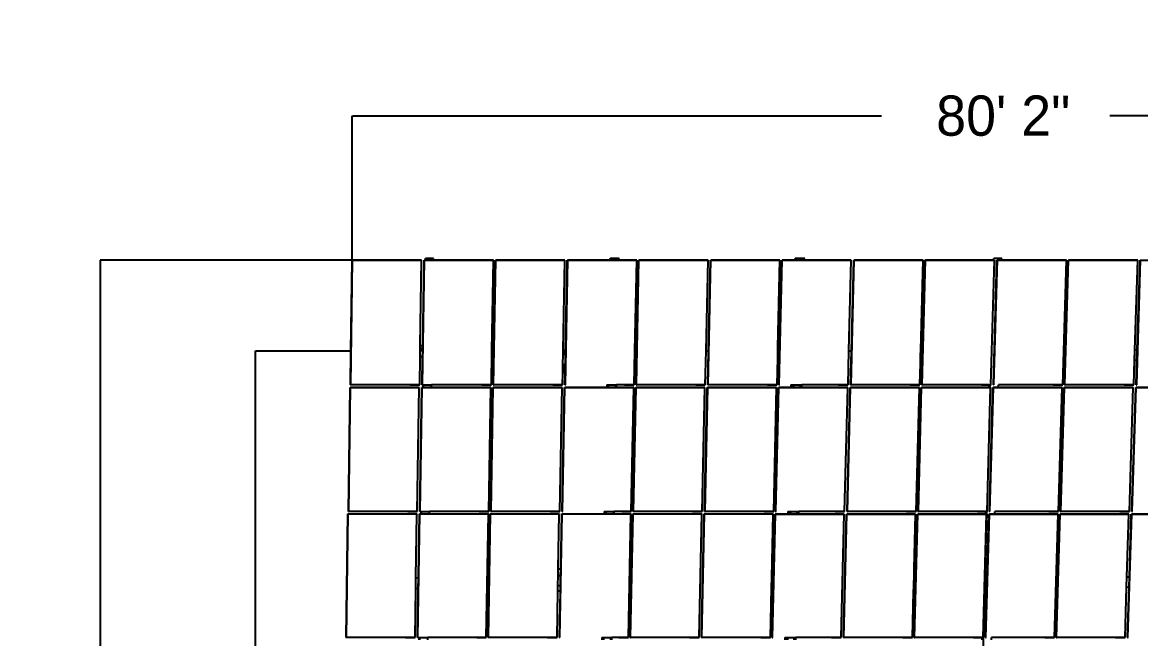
# Model space of a CAD drawing. Header units: inches. Extents: x -1856 to 1878, y -1863 to 1709.
# Drawn here: x 251 to 1251, y -99 to 452 of the extents above; entities that cross this region are included whole.
import ezdxf

# ---------------------------------------------------------------- set-up
doc = ezdxf.new("R2010")
doc.units = ezdxf.units.IN
doc.header["$MEASUREMENT"] = 0
doc.dimstyles.get("Standard").update_dxf_attribs({"dimtxt": 36, "dimasz": 0.18, "dimexe": 0.18, "dimexo": 0.0625, "dimgap": 0.09, "dimtad": 0, "dimtih": 1, "dimtoh": 1, "dimdec": 4, "dimzin": 0, "dimdsep": 46, "dimtxsty": 'Standard', "dimcen": 0.09, "dimclrd": 1, "dimclre": 1, "dimclrt": 1, "dimadec": 0, "dimazin": 0, "dimtfac": 1, "dimtdec": 4, "dimtofl": 0, "dimtmove": 0, "dimatfit": 3, "dimfxl": 1, "dimtolj": 1, "dimtzin": 0, "dimarcsym": 0})

# ---------------------------------------------------------------- blocks, each defined once
blk = doc.blocks.new('*D2')
at = {"color": 1, "lineweight": -2, "transparency": 16777216}
for p, q in [((545.7, 239.5), (545.7, 368.6)), ((545.9, 368.5), (1019.3, 368.5)), ((1697, 368.5), (1223.5, 368.5)), ((1697.1, 239.4), (1697.1, 368.6))]:
    blk.add_line(p, q, dxfattribs=at)
at = {"color": 1, "transparency": 16777216}
for points in [[(545.9, 368.5), (545.9, 368.4), (545.7, 368.5)], [(1697, 368.5), (1697, 368.4), (1697.1, 368.5)]]:
    blk.add_solid(points, dxfattribs=at)
at = {"layer": 'Defpoints', "color": 0, "transparency": 16777216}
for p in [(545.7, 368.5), (545.7, 239.4), (1697.1, 239.3)]:
    blk.add_point(p, dxfattribs=at)
at = {"color": 1, "transparency": 16777216, "insert": (1121.4, 368.5), "char_height": 36, "attachment_point": 5}
blk.add_mtext('\\A1; 80\' 2"', dxfattribs=at)
blk = doc.blocks.new('*D5')
at = {"color": 1, "lineweight": -2, "transparency": 16777216}
for p, q in [((545.6, 239.4), (320.2, 239.4)), ((320.3, 239.3), (320.3, -718.9)), ((320.3, -1713.3), (320.3, -755.1)), ((513, -1713.5), (320.2, -1713.5))]:
    blk.add_line(p, q, dxfattribs=at)
at = {"color": 1, "transparency": 16777216}
for points in [[(320.3, 239.3), (320.4, 239.3), (320.3, 239.4)], [(320.3, -1713.3), (320.4, -1713.3), (320.3, -1713.5)]]:
    blk.add_solid(points, dxfattribs=at)
at = {"layer": 'Defpoints', "color": 0, "transparency": 16777216}
for p in [(545.7, 239.4), (320.3, -1713.5), (513, -1713.5)]:
    blk.add_point(p, dxfattribs=at)
at = {"color": 1, "transparency": 16777216, "insert": (320.3, -737), "char_height": 36, "attachment_point": 5}
blk.add_mtext('\\A1;142\' 1"', dxfattribs=at)

msp = doc.modelspace()

# ---------------------------------------------------------------- linework, layer by layer
for p, q in [((611.22942, 240.87433), (611.03545, 239.4472)), ((611.20806, 239.4472), (611.22942, 240.87433)), ((618.39733, 240.87433), (611.22942, 240.87433)), ((618.37572, 239.44708), (618.39733, 240.87433)), ((776.53941, 240.87433), (776.29228, 239.44318)), ((776.51219, 239.44318), (776.53941, 240.87433)), ((777.28607, 240.87433), (776.53941, 240.87433)), ((777.25882, 239.44317), (777.28607, 240.87433)), ((783.70732, 240.87433), (777.28607, 240.87433)), ((783.67985, 239.44306), (783.70732, 240.87433)), ((784.45398, 240.87433), (783.70732, 240.87433)), ((784.42648, 239.44305), (784.45398, 240.87433)), ((941.84939, 240.87433), (941.54853, 239.4378)), ((941.81626, 239.43779), (941.84939, 240.87433)), ((943.34271, 240.87433), (941.84939, 240.87433)), ((943.30952, 239.43777), (943.34271, 240.87433)), ((949.01731, 240.87433), (943.34271, 240.87433)), ((948.98392, 239.43768), (949.01731, 240.87433)), ((950.51062, 240.87433), (949.01731, 240.87433)), ((950.47718, 239.43765), (950.51062, 240.87433)), ((1119.70612, 240.87433), (1119.34739, 239.43358)), ((1119.6668, 239.43357), (1119.70612, 240.87433)), ((1126.87403, 240.87433), (1119.70612, 240.87433)), ((1126.83446, 239.43349), (1126.87403, 240.87433)), ((544.28833, 127.79437), (545.81272, 239.32768)), ((544.47739, 127.79413), (546.0023, 239.32664)), ((544.59076, 158.31563), (545.69942, 239.44823)), ((545.69942, 239.44823), (545.81272, 239.32768)), ((545.69942, 239.44823), (607.63361, 239.44722)), ((545.81272, 239.32768), (546.0023, 239.32664)), ((546.0023, 239.32664), (546.09229, 239.32768)), ((607.75977, 239.32667), (546.09229, 239.32768)), ((606.59422, 162.74097), (607.75977, 239.32667)), ((607.63361, 239.44722), (607.75977, 239.32667)), ((608.44927, 127.79337), (610.15336, 239.32667)), ((608.63833, 127.79312), (610.34294, 239.32563)), ((608.86427, 163.34999), (610.0267, 239.44722)), ((610.0267, 239.44722), (610.15336, 239.32667)), ((610.0267, 239.44722), (611.03545, 239.4472)), ((610.15336, 239.32667), (610.34294, 239.32563)), ((610.34294, 239.32563), (610.43292, 239.32667)), ((672.1004, 239.32567), (610.43292, 239.32667)), ((611.03545, 239.4472), (611.20806, 239.4472)), ((611.20806, 239.4472), (618.37572, 239.44708)), ((618.37572, 239.44708), (671.96088, 239.44621)), ((670.73701, 158.31563), (672.1004, 239.32567)), ((671.96088, 239.44621), (672.1004, 239.32567)), ((672.05932, 127.79098), (673.94156, 239.32427)), ((672.24838, 127.79073), (674.13114, 239.32322)), ((672.43281, 158.31563), (673.80166, 239.44481)), ((673.80166, 239.44481), (673.94156, 239.32427)), ((673.80166, 239.44481), (735.73584, 239.44381)), ((673.94156, 239.32427), (674.13114, 239.32322)), ((674.13114, 239.32322), (674.22113, 239.32427)), ((735.8886, 239.32326), (674.22113, 239.32427)), ((734.40608, 158.87095), (735.8886, 239.32326)), ((735.73584, 239.44381), (735.8886, 239.32326)), ((736.22025, 127.78997), (738.28219, 239.32326)), ((736.40931, 127.78973), (738.47177, 239.32221)), ((736.62942, 158.31563), (738.12894, 239.44381)), ((738.12894, 239.44381), (738.28219, 239.32326)), ((738.12894, 239.44381), (776.29228, 239.44318)), ((738.28219, 239.32326), (738.47177, 239.32221)), ((738.47177, 239.32221), (738.56176, 239.32326)), ((800.22923, 239.32225), (738.56176, 239.32326)), ((776.29228, 239.44318), (776.51219, 239.44318)), ((776.51219, 239.44318), (777.25882, 239.44317)), ((777.25882, 239.44317), (783.67985, 239.44306)), ((783.67985, 239.44306), (784.42648, 239.44305)), ((784.42648, 239.44305), (800.06311, 239.4428)), ((798.60598, 158.31563), (800.22923, 239.32225)), ((799.83029, 127.78758), (802.07038, 239.32085)), ((800.01935, 127.78733), (802.25996, 239.31981)), ((800.06311, 239.4428), (800.22923, 239.32225)), ((800.27486, 158.31563), (801.90389, 239.4414)), ((801.90389, 239.4414), (802.07038, 239.32085)), ((801.90389, 239.4414), (863.83806, 239.44039)), ((802.07038, 239.32085), (802.25996, 239.31981)), ((802.25996, 239.31981), (802.34995, 239.32085)), ((864.01741, 239.31985), (802.34995, 239.32085)), ((862.26483, 158.31563), (864.01741, 239.31985)), ((863.83806, 239.44039), (864.01741, 239.31985)), ((863.99122, 127.78658), (866.411, 239.31985)), ((864.18028, 127.78633), (866.60058, 239.3188)), ((864.47147, 158.31563), (866.23115, 239.44039)), ((866.23115, 239.44039), (866.411, 239.31985)), ((866.23115, 239.44039), (928.16532, 239.43938)), ((866.411, 239.31985), (866.60058, 239.3188)), ((866.60058, 239.3188), (866.69057, 239.31985)), ((928.35803, 239.31884), (866.69057, 239.31985)), ((926.55053, 161.56646), (928.35803, 239.31884)), ((927.60124, 127.78418), (930.19918, 239.31744)), ((927.7903, 127.78394), (930.38876, 239.31639)), ((928.16532, 239.43938), (928.35803, 239.31884)), ((928.19931, 161.85396), (930.00609, 239.43799)), ((930.00609, 239.43799), (930.19918, 239.31744)), ((930.00609, 239.43799), (941.54853, 239.4378)), ((930.19918, 239.31744), (930.38876, 239.31639)), ((930.38876, 239.31639), (930.47875, 239.31744)), ((992.14621, 239.31643), (930.47875, 239.31744)), ((941.54853, 239.4378), (941.81626, 239.43779)), ((941.81626, 239.43779), (943.30952, 239.43777)), ((943.30952, 239.43777), (948.98392, 239.43768)), ((948.98392, 239.43768), (950.47718, 239.43765)), ((950.47718, 239.43765), (991.94025, 239.43698)), ((990.13381, 158.31563), (992.14621, 239.31643)), ((991.76216, 127.78318), (994.5398, 239.31643)), ((991.94025, 239.43698), (992.14621, 239.31643)), ((991.95122, 127.78294), (994.72937, 239.31538)), ((992.31351, 158.31563), (994.33334, 239.43698)), ((994.33334, 239.43698), (994.5398, 239.31643)), ((994.33334, 239.43698), (1056.2675, 239.43597)), ((994.5398, 239.31643), (994.72937, 239.31538)), ((994.72937, 239.31538), (994.81936, 239.31643)), ((1056.48681, 239.31542), (994.81936, 239.31643)), ((1054.35863, 158.87095), (1056.48681, 239.31542)), ((1055.37217, 127.78079), (1058.32796, 239.31402)), ((1055.56123, 127.78054), (1058.51753, 239.31298)), ((1055.95895, 158.31563), (1058.10827, 239.43457)), ((1056.2675, 239.43597), (1056.48681, 239.31542)), ((1058.10827, 239.43457), (1058.32796, 239.31402)), ((1058.10827, 239.43457), (1119.34739, 239.43358)), ((1058.32796, 239.31402), (1058.51753, 239.31298)), ((1058.51753, 239.31298), (1058.60753, 239.31402)), ((1120.27497, 239.31302), (1058.60753, 239.31402)), ((1117.14617, 127.77979), (1120.27497, 239.31302)), ((1119.30133, 127.92308), (1122.43552, 239.43356)), ((1119.34739, 239.43358), (1119.6668, 239.43357)), ((1119.53308, 127.77979), (1122.66856, 239.31302)), ((1119.6668, 239.43357), (1120.04242, 239.43356)), ((1119.72214, 127.77954), (1122.85813, 239.31197)), ((1120.04242, 239.43356), (1120.27497, 239.31302)), ((1122.43552, 239.43356), (1122.66856, 239.31302)), ((1122.43552, 239.43356), (1126.83446, 239.43349)), ((1122.66856, 239.31302), (1122.85813, 239.31197)), ((1122.85813, 239.31197), (1122.94813, 239.31302)), ((1184.61557, 239.31201), (1122.94813, 239.31302)), ((1126.83446, 239.43349), (1184.36967, 239.43256)), ((1182.21291, 158.31563), (1184.61557, 239.31201)), ((1183.14308, 127.77739), (1186.45672, 239.31061)), ((1183.33214, 127.77715), (1186.64628, 239.30956)), ((1183.801, 158.31563), (1186.21043, 239.43116)), ((1184.36967, 239.43256), (1184.61557, 239.31201)), ((1186.21043, 239.43116), (1186.45672, 239.31061)), ((1186.21043, 239.43116), (1248.14457, 239.43015)), ((1186.45672, 239.31061), (1186.64628, 239.30956)), ((1186.64628, 239.30956), (1186.73628, 239.31061)), ((1248.40372, 239.3096), (1186.73628, 239.31061)), ((1245.90426, 159.35519), (1248.40372, 239.3096)), ((1247.30398, 127.77639), (1250.79731, 239.3096)), ((1247.49303, 127.77614), (1250.98687, 239.30855)), ((1248.03871, 159.62819), (1250.53766, 239.43015)), ((1248.14457, 239.43015), (1248.40372, 239.3096)), ((1250.53766, 239.43015), (1250.79731, 239.3096)), ((1250.53766, 239.43015), (1285.34969, 239.42958)), ((1250.79731, 239.3096), (1250.98687, 239.30855)), ((1250.98687, 239.30855), (1251.07688, 239.3096)), ((606.44623, 153.01644), (606.59422, 162.74097)), ((606.59422, 162.74097), (608.86427, 163.34999)), ((607.94372, 160.03763), (608.25064, 161.24278)), ((608.25064, 161.24278), (608.84836, 162.30844)), ((608.76435, 156.80846), (608.84836, 162.30844)), ((608.84836, 162.30844), (608.86427, 163.34999)), ((926.32886, 152.03091), (926.55053, 161.56646)), ((926.55053, 161.56646), (928.19931, 161.85396)), ((927.97685, 152.30138), (928.19931, 161.85396)), ((459.17981, -1632.10957), (459.17981, 158.31563)), ((459.17981, 158.31563), (544.59076, 158.31563)), ((544.17566, 127.93767), (544.59076, 158.31563)), ((606.06236, 127.79337), (606.44623, 153.01644)), ((606.44623, 153.01644), (608.71517, 153.58893)), ((607.95917, 158.79411), (607.94372, 160.03763)), ((608.29595, 157.59696), (607.95917, 158.79411)), ((608.76435, 156.80846), (608.29595, 157.59696)), ((608.32332, 127.93666), (608.71517, 153.58893)), ((608.71517, 153.58893), (608.76435, 156.80846)), ((670.2233, 127.79237), (670.73701, 158.31563)), ((670.73701, 158.31563), (672.43281, 158.31563)), ((671.9202, 127.93427), (672.43281, 158.31563)), ((734.16912, 146.01171), (734.33873, 155.21595)), ((734.33873, 155.21595), (734.40608, 158.87095)), ((734.33873, 155.21595), (735.54422, 155.47076)), ((734.40608, 158.87095), (735.54422, 158.87095)), ((735.54422, 158.87095), (735.54422, 158.31563)), ((735.54422, 158.31563), (736.62942, 158.31563)), ((735.54422, 158.31563), (735.54422, 155.47076)), ((735.54422, 155.47076), (736.58089, 155.68987)), ((736.41024, 146.45742), (736.58089, 155.68987)), ((736.58089, 155.68987), (736.62942, 158.31563)), ((797.99428, 127.78897), (798.60598, 158.31563)), ((798.60598, 158.31563), (800.27486, 158.31563)), ((799.66472, 127.93088), (800.27486, 158.31563)), ((861.60431, 127.78658), (862.26483, 158.31563)), ((862.26483, 158.31563), (864.47147, 158.31563)), ((863.81237, 127.92987), (864.47147, 158.31563)), ((925.76523, 127.78557), (926.32886, 152.03091)), ((926.32886, 152.03091), (927.97685, 152.30138)), ((927.40922, 127.92748), (927.97685, 152.30138)), ((989.37525, 127.78318), (990.13381, 158.31563)), ((990.13381, 158.31563), (992.31351, 158.31563)), ((991.55686, 127.92648), (992.31351, 158.31563)), ((1054.00772, 145.60673), (1054.24834, 154.70225)), ((1054.24834, 154.70225), (1054.35863, 158.87095)), ((1054.24834, 154.70225), (1054.91796, 154.80051)), ((1054.35863, 158.87095), (1054.91796, 158.87095)), ((1054.91796, 158.87095), (1054.91796, 158.31563)), ((1054.91796, 158.31563), (1055.95895, 158.31563)), ((1054.91796, 158.31563), (1054.91796, 154.80051)), ((1054.91796, 154.80051), (1055.86952, 154.94015)), ((1055.62815, 145.83059), (1055.86952, 154.94015)), ((1055.86952, 154.94015), (1055.95895, 158.31563)), ((1181.30708, 127.77878), (1182.21291, 158.31563)), ((1182.21291, 158.31563), (1183.801, 158.31563)), ((1182.89816, 127.92069), (1183.801, 158.31563)), ((1245.61207, 150.00856), (1245.90426, 159.35519)), ((1245.61207, 150.00856), (1247.74552, 150.26549)), ((1245.90426, 159.35519), (1248.03871, 159.62819)), ((1247.04578, 127.91969), (1247.74552, 150.26549)), ((1247.74552, 150.26549), (1248.03871, 159.62819)), ((734.0373, 138.85814), (734.16912, 146.01171)), ((734.16912, 146.01171), (735.54422, 146.28519)), ((735.54422, 146.28519), (736.41024, 146.45742)), ((735.54422, 146.28519), (735.54422, 138.85814)), ((736.06785, 127.93327), (736.41024, 146.45742)), ((1053.82918, 138.85814), (1054.00772, 145.60673)), ((1054.00772, 145.60673), (1054.91796, 145.73247)), ((1054.91796, 145.73247), (1055.62815, 145.83059)), ((1054.91796, 145.73247), (1054.91796, 138.85814)), ((1055.1537, 127.92409), (1055.62815, 145.83059)), ((1244.91707, 127.77639), (1245.61207, 150.00856)), ((733.83335, 127.78997), (734.03204, 138.57267)), ((734.03204, 138.57267), (735.54422, 138.85814)), ((734.03204, 138.57267), (734.0373, 138.85814)), ((735.54422, 138.85814), (734.0373, 138.85814)), ((1053.53616, 127.78218), (1053.82538, 138.71432)), ((1053.82538, 138.71432), (1054.91796, 138.85814)), ((1053.82538, 138.71432), (1053.82918, 138.85814)), ((1054.91796, 138.85814), (1053.82918, 138.85814)), ((542.26078, 14.69065), (543.77485, 125.56702)), ((542.37274, 14.52438), (543.88743, 125.42324)), ((542.56126, 14.52414), (544.07647, 125.4222)), ((543.77485, 125.56702), (543.88743, 125.42324)), ((543.77485, 125.56702), (605.53242, 125.56601)), ((543.88743, 125.42324), (544.07647, 125.4222)), ((543.98802, 127.79333), (543.9198, 127.79333)), ((544.07647, 125.4222), (544.1662, 125.42324)), ((605.65779, 125.42223), (544.1662, 125.42324)), ((544.28833, 127.79437), (544.17566, 127.93767)), ((544.28833, 127.79437), (544.19859, 127.79333)), ((544.33243, 127.79413), (544.28833, 127.79437)), ((544.33243, 127.79413), (544.47739, 127.79413)), ((544.47739, 127.79413), (544.54591, 127.79412)), ((544.54591, 127.79412), (544.56711, 127.79437)), ((606.06236, 127.79337), (544.56711, 127.79437)), ((597.48109, 127.79336), (606.06234, 127.79197)), ((603.97107, 14.52338), (605.65779, 125.42223)), ((605.53242, 125.56601), (605.65779, 125.42223)), ((606.06234, 127.79197), (606.06236, 127.79337)), ((606.22602, 14.68965), (607.91869, 125.56601)), ((606.35118, 14.52338), (608.04455, 125.42223)), ((606.53971, 14.52314), (608.23359, 125.42119)), ((607.91869, 125.56601), (608.04455, 125.42223)), ((607.91869, 125.56601), (608.73213, 125.566)), ((608.04455, 125.42223), (608.23359, 125.42119)), ((608.14896, 127.79233), (608.08074, 127.79233)), ((608.23359, 125.42119), (608.32332, 125.42224)), ((608.44927, 127.79337), (608.32332, 127.93666)), ((669.81491, 125.42123), (608.32332, 125.42224)), ((608.44927, 127.79337), (608.35953, 127.79233)), ((608.49337, 127.79312), (608.44927, 127.79337)), ((608.49337, 127.79312), (608.63833, 127.79312)), ((608.63833, 127.79312), (608.70686, 127.79312)), ((608.76543, 127.79337), (608.73213, 125.566)), ((608.73213, 125.566), (609.50339, 125.56599)), ((609.50339, 125.56599), (609.53673, 127.79335)), ((609.50339, 125.56599), (616.65106, 125.56587)), ((609.53673, 127.79335), (616.68479, 127.79321)), ((616.65106, 125.56587), (616.68479, 127.79321)), ((616.65106, 125.56587), (669.67626, 125.56501)), ((670.2233, 127.79237), (616.68479, 127.79321)), ((661.64203, 127.79236), (670.22328, 127.79096)), ((667.94951, 14.52238), (669.81491, 125.42123)), ((669.64206, 14.68727), (671.51179, 125.56362)), ((669.67626, 125.56501), (669.81491, 125.42123)), ((669.78031, 14.521), (671.65082, 125.41984)), ((669.96883, 14.52076), (671.83986, 125.4188)), ((670.22328, 127.79096), (670.2233, 127.79237)), ((671.51179, 125.56362), (671.65082, 125.41984)), ((671.51179, 125.56362), (733.26936, 125.56262)), ((671.65082, 125.41984), (671.83986, 125.4188)), ((671.75901, 127.78993), (671.6908, 127.78993)), ((671.83986, 125.4188), (671.92959, 125.41984)), ((672.05932, 127.79098), (671.9202, 127.93427)), ((733.42117, 125.41884), (671.92959, 125.41984)), ((672.05932, 127.79098), (671.96958, 127.78993)), ((672.10342, 127.79073), (672.05932, 127.79098)), ((672.10342, 127.79073), (672.24838, 127.79073)), ((672.24838, 127.79073), (672.31691, 127.79073)), ((733.83335, 127.78997), (672.33811, 127.79098)), ((725.25208, 127.78997), (733.83332, 127.78857)), ((731.37863, 14.52001), (733.42117, 125.41884)), ((733.26936, 125.56262), (733.42117, 125.41884)), ((733.60729, 14.68628), (735.65563, 125.56262)), ((733.75875, 14.52001), (735.80793, 125.41884)), ((733.83332, 127.78857), (733.83335, 127.78997)), ((733.94727, 14.51976), (735.99697, 125.4178)), ((735.65563, 125.56262), (735.80793, 125.41884)), ((735.65563, 125.56262), (773.36664, 125.56201)), ((735.80793, 125.41884), (735.99697, 125.4178)), ((735.91994, 127.78893), (735.85173, 127.78893)), ((735.99697, 125.4178), (736.0867, 125.41884)), ((736.22025, 127.78997), (736.06785, 127.93327)), ((797.57828, 125.41784), (736.0867, 125.41884)), ((736.22025, 127.78997), (736.13051, 127.78893)), ((736.26435, 127.78973), (736.22025, 127.78997)), ((736.26435, 127.78973), (736.40931, 127.78973)), ((736.40931, 127.78973), (736.47784, 127.78973)), ((773.40894, 127.78927), (773.36664, 125.56201)), ((773.36664, 125.56201), (774.34649, 125.56199)), ((773.40894, 127.78927), (774.38884, 127.78925)), ((774.34649, 125.56199), (774.38884, 127.78925)), ((774.34649, 125.56199), (775.09104, 125.56198)), ((774.38884, 127.78925), (775.13343, 127.78923)), ((775.09104, 125.56198), (775.13343, 127.78923)), ((775.09104, 125.56198), (781.49416, 125.56188)), ((775.13343, 127.78923), (781.5369, 127.78911)), ((781.49416, 125.56188), (781.5369, 127.78911)), ((781.49416, 125.56188), (782.23871, 125.56186)), ((781.5369, 127.78911), (782.28149, 127.7891)), ((782.23871, 125.56186), (782.28149, 127.7891)), ((782.23871, 125.56186), (797.41319, 125.56162)), ((797.99428, 127.78897), (782.28149, 127.7891)), ((789.41301, 127.78896), (797.99425, 127.78757)), ((795.35707, 14.51901), (797.57828, 125.41784)), ((797.02331, 14.6839), (799.24871, 125.56023)), ((797.18786, 14.51763), (799.41418, 125.41645)), ((797.37638, 14.51738), (799.60322, 125.41541)), ((797.41319, 125.56162), (797.57828, 125.41784)), ((797.99425, 127.78757), (797.99428, 127.78897)), ((799.24871, 125.56023), (799.41418, 125.41645)), ((799.24871, 125.56023), (861.00627, 125.55923)), ((799.41418, 125.41645), (799.60322, 125.41541)), ((799.52998, 127.78654), (799.46176, 127.78654)), ((799.60322, 125.41541), (799.69295, 125.41645)), ((799.83029, 127.78758), (799.66472, 127.93088)), ((861.18452, 125.41544), (799.69295, 125.41645)), ((799.83029, 127.78758), (799.74055, 127.78654)), ((799.87439, 127.78734), (799.83029, 127.78758)), ((799.87439, 127.78734), (800.01935, 127.78733)), ((800.01935, 127.78733), (800.08788, 127.78733)), ((861.60431, 127.78658), (800.10908, 127.78758)), ((853.02304, 127.78657), (861.60428, 127.78518)), ((858.78617, 14.51663), (861.18452, 125.41544)), ((860.98853, 14.6829), (863.39254, 125.55923)), ((861.00627, 125.55923), (861.18452, 125.41544)), ((861.16629, 14.51663), (863.57129, 125.41544)), ((861.35481, 14.51639), (863.76032, 125.4144)), ((861.60428, 127.78518), (861.60431, 127.78658)), ((863.39254, 125.55923), (863.57129, 125.41544)), ((863.39254, 125.55923), (925.15009, 125.55822)), ((863.57129, 125.41544), (863.76032, 125.4144)), ((863.6909, 127.78553), (863.62269, 127.78553)), ((863.76032, 125.4144), (863.85006, 125.41544)), ((863.99122, 127.78658), (863.81237, 127.92987)), ((925.34163, 125.41444), (863.85006, 125.41544)), ((863.99122, 127.78658), (863.90147, 127.78553)), ((864.03531, 127.78633), (863.99122, 127.78658)), ((864.03531, 127.78633), (864.18028, 127.78633)), ((864.18028, 127.78633), (864.2488, 127.78633)), ((925.76523, 127.78557), (864.27, 127.78658)), ((917.18397, 127.78557), (925.7652, 127.78417)), ((922.7646, 14.51563), (925.34163, 125.41444)), ((924.40454, 14.68052), (926.98561, 125.55683)), ((924.59539, 14.51425), (927.17753, 125.41305)), ((924.78391, 14.51401), (927.36656, 125.41201)), ((925.15009, 125.55822), (925.34163, 125.41444)), ((925.7652, 127.78417), (925.76523, 127.78557)), ((926.98561, 125.55683), (927.17753, 125.41305)), ((926.98561, 125.55683), (938.00108, 125.55665)), ((927.17753, 125.41305), (927.36656, 125.41201)), ((927.30093, 127.78314), (927.23271, 127.78314)), ((927.36656, 125.41201), (927.4563, 125.41305)), ((927.60124, 127.78418), (927.40922, 127.92748)), ((988.94786, 125.41205), (927.4563, 125.41305)), ((927.60124, 127.78418), (927.5115, 127.78314)), ((927.64534, 127.78394), (927.60124, 127.78418)), ((927.64534, 127.78394), (927.7903, 127.78394)), ((927.7903, 127.78394), (927.85883, 127.78394)), ((938.05239, 127.78399), (938.00108, 125.55665)), ((938.00108, 125.55665), (939.18952, 125.55663)), ((938.05239, 127.78399), (939.2409, 127.78396)), ((939.18952, 125.55663), (939.2409, 127.78396)), ((939.18952, 125.55663), (940.67862, 125.55661)), ((939.2409, 127.78396), (940.73007, 127.78394)), ((940.67862, 125.55661), (940.73007, 127.78394)), ((940.67862, 125.55661), (946.33719, 125.55652)), ((940.73007, 127.78394), (946.38895, 127.78383)), ((946.33719, 125.55652), (946.38895, 127.78383)), ((946.33719, 125.55652), (947.82629, 125.55649)), ((946.38895, 127.78383), (947.87813, 127.7838)), ((947.82629, 125.55649), (947.87813, 127.7838)), ((947.82629, 125.55649), (988.74315, 125.55583)), ((989.37525, 127.78318), (947.87813, 127.7838)), ((980.79399, 127.78318), (989.37522, 127.78178)), ((986.1937, 14.51325), (988.94786, 125.41205)), ((988.36975, 14.67953), (991.12942, 125.55583)), ((988.57381, 14.51325), (991.33462, 125.41205)), ((988.74315, 125.55583), (988.94786, 125.41205)), ((988.76233, 14.51301), (991.52365, 125.41101)), ((989.37522, 127.78178), (989.37525, 127.78318)), ((991.12942, 125.55583), (991.33462, 125.41205)), ((991.12942, 125.55583), (1052.88697, 125.55483)), ((991.33462, 125.41205), (991.52365, 125.41101)), ((991.46184, 127.78214), (991.39362, 127.78214)), ((991.52365, 125.41101), (991.61339, 125.41205)), ((991.76216, 127.78318), (991.55686, 127.92648)), ((1053.10495, 125.41105), (991.61339, 125.41205)), ((991.76216, 127.78318), (991.67241, 127.78214)), ((991.80625, 127.78294), (991.76216, 127.78318)), ((991.80625, 127.78294), (991.95122, 127.78294)), ((991.95122, 127.78294), (992.01974, 127.78294)), ((1053.53616, 127.78218), (992.04094, 127.78318)), ((1044.9549, 127.78217), (1053.53613, 127.78078)), ((1050.17211, 14.51226), (1053.10495, 125.41105)), ((1051.78575, 14.67715), (1054.72248, 125.55344)), ((1052.0029, 14.51087), (1054.94085, 125.40966)), ((1052.19142, 14.51063), (1055.12988, 125.40861)), ((1052.88697, 125.55483), (1053.10495, 125.41105)), ((1053.53613, 127.78078), (1053.53616, 127.78218)), ((1054.72248, 125.55344), (1054.94085, 125.40966)), ((1054.72248, 125.55344), (1115.14553, 125.55246)), ((1054.94085, 125.40966), (1055.12988, 125.40861)), ((1055.07185, 127.77975), (1055.00364, 127.77975)), ((1055.12988, 125.40861), (1055.21962, 125.40966)), ((1055.37217, 127.78079), (1055.1537, 127.92409)), ((1116.71117, 125.40865), (1055.21962, 125.40966)), ((1055.37217, 127.78079), (1055.28242, 127.77975)), ((1055.41627, 127.78055), (1055.37217, 127.78079)), ((1055.41627, 127.78055), (1055.56123, 127.78054)), ((1055.56123, 127.78054), (1055.62976, 127.78054)), ((1115.20622, 127.77978), (1055.65096, 127.78079)), ((1108.56491, 127.77978), (1117.14613, 127.77839)), ((1113.60119, 14.50988), (1116.71117, 125.40865)), ((1115.20622, 127.77978), (1115.14553, 125.55246)), ((1115.14553, 125.55246), (1116.48002, 125.55244)), ((1115.20622, 127.77978), (1116.61994, 127.77979)), ((1115.75095, 14.67615), (1118.86629, 125.55244)), ((1115.98131, 14.50988), (1119.09793, 125.40865)), ((1116.16983, 14.50963), (1119.28696, 125.40761)), ((1116.48002, 125.55244), (1116.55784, 125.50403)), ((1116.55784, 125.50403), (1116.61994, 127.77979)), ((1116.55784, 125.50403), (1116.71117, 125.40865)), ((1116.61994, 127.77979), (1117.14617, 127.77979)), ((1117.14613, 127.77839), (1117.14617, 127.77979)), ((1118.86629, 125.55244), (1119.09793, 125.40865)), ((1118.86629, 125.55244), (1123.70693, 125.55236)), ((1119.09793, 125.40865), (1119.28696, 125.40761)), ((1119.23276, 127.77874), (1119.16454, 127.77874)), ((1119.28696, 125.40761), (1119.3767, 125.40865)), ((1119.53308, 127.77979), (1119.30133, 127.92308)), ((1180.86825, 125.40765), (1119.3767, 125.40865)), ((1119.53308, 127.77979), (1119.44333, 127.77874)), ((1119.57717, 127.77954), (1119.53308, 127.77979)), ((1119.57717, 127.77954), (1119.72214, 127.77954)), ((1119.72214, 127.77954), (1119.79066, 127.77954)), ((1123.70693, 125.55236), (1123.7681, 127.77971)), ((1123.70693, 125.55236), (1180.62382, 125.55143)), ((1181.30708, 127.77878), (1123.7681, 127.77971)), ((1172.72581, 127.77878), (1181.30703, 127.77738)), ((1177.5796, 14.50888), (1180.86825, 125.40765)), ((1179.16693, 14.67377), (1182.45934, 125.55004)), ((1179.41038, 14.5075), (1182.70415, 125.40626)), ((1179.59891, 14.50725), (1182.89317, 125.40522)), ((1180.62382, 125.55143), (1180.86825, 125.40765)), ((1181.30703, 127.77738), (1181.30708, 127.77878)), ((1182.45934, 125.55004), (1182.70415, 125.40626)), ((1182.45934, 125.55004), (1244.21687, 125.54904)), ((1182.70415, 125.40626), (1182.89317, 125.40522)), ((1182.84276, 127.77635), (1182.77454, 127.77635)), ((1182.89317, 125.40522), (1182.98292, 125.40626)), ((1183.14308, 127.77739), (1182.89816, 127.92069)), ((1244.47446, 125.40526), (1182.98292, 125.40626)), ((1183.14308, 127.77739), (1183.05333, 127.77635)), ((1183.18717, 127.77715), (1183.14308, 127.77739)), ((1183.18717, 127.77715), (1183.33214, 127.77715)), ((1183.33214, 127.77715), (1183.40066, 127.77715)), ((1244.91707, 127.77639), (1183.42186, 127.77739)), ((1236.33581, 127.77638), (1244.91703, 127.77499)), ((1241.00867, 14.5065), (1244.47446, 125.40526)), ((1243.13213, 14.67277), (1246.60313, 125.54904)), ((1243.38879, 14.5065), (1246.86122, 125.40526)), ((1243.57731, 14.50626), (1247.05025, 125.40422)), ((1244.21687, 125.54904), (1244.47446, 125.40526)), ((1244.91703, 127.77499), (1244.91707, 127.77639)), ((1246.60313, 125.54904), (1246.86122, 125.40526)), ((1246.60313, 125.54904), (1280.5257, 125.54849)), ((1246.86122, 125.40526), (1247.05025, 125.40422)), ((1247.00365, 127.77535), (1246.93544, 127.77535)), ((1247.30398, 127.77639), (1247.04578, 127.91969)), ((1247.05025, 125.40422), (1247.13999, 125.40526)), ((1308.63154, 125.40426), (1247.13999, 125.40526)), ((1247.30398, 127.77639), (1247.21422, 127.77535)), ((1247.34807, 127.77615), (1247.30398, 127.77639)), ((1247.34807, 127.77615), (1247.49303, 127.77614)), ((1247.49303, 127.77614), (1247.56156, 127.77614)), ((540.35677, -97.91411), (541.86123, 12.33346)), ((540.46801, -98.10309), (541.9731, 12.16672)), ((540.65601, -98.10333), (542.1616, 12.16568)), ((541.86123, 12.33346), (541.9731, 12.16672)), ((541.86123, 12.33346), (603.44319, 12.33246)), ((541.9731, 12.16672), (542.1616, 12.16568)), ((542.07329, 14.52334), (542.00526, 14.52334)), ((542.1616, 12.16568), (542.25108, 12.16672)), ((603.56777, 12.16572), (542.25108, 12.16672)), ((542.37274, 14.52438), (542.26078, 14.69065)), ((542.37274, 14.52438), (542.28326, 14.52334)), ((542.41671, 14.52414), (542.37274, 14.52438)), ((542.41671, 14.52414), (542.56126, 14.52414)), ((542.56126, 14.52414), (542.62959, 14.52413)), ((603.97107, 14.52338), (542.65073, 14.52438)), ((595.41421, 14.52338), (603.97105, 14.52199)), ((602.70453, -44.62515), (603.56777, 12.16572)), ((603.44319, 12.33246), (603.56777, 12.16572)), ((603.97105, 14.52199), (603.97107, 14.52338)), ((604.265, -98.10408), (605.94775, 12.16572)), ((604.45299, -98.10432), (606.13625, 12.16468)), ((604.95113, -44.79149), (605.82268, 12.33246)), ((605.82268, 12.33246), (605.94775, 12.16572)), ((605.82268, 12.33246), (607.03948, 12.33245)), ((605.94775, 12.16572), (606.13625, 12.16468)), ((606.05173, 14.52235), (605.98371, 14.52235)), ((606.13625, 12.16468), (606.22572, 12.16572)), ((667.54242, 12.16472), (606.22572, 12.16572)), ((606.35118, 14.52338), (606.22602, 14.68965)), ((606.35118, 14.52338), (606.2617, 14.52235)), ((606.39516, 14.52314), (606.35118, 14.52338)), ((606.39516, 14.52314), (606.53971, 14.52314)), ((606.53971, 14.52314), (606.60804, 14.52314)), ((607.07223, 14.52337), (607.03948, 12.33245)), ((607.03948, 12.33245), (607.80842, 12.33243)), ((607.07223, 14.52337), (607.84121, 14.52335)), ((607.80842, 12.33243), (607.84121, 14.52335)), ((607.80842, 12.33243), (614.93621, 12.33232)), ((607.84121, 14.52335), (614.96939, 14.52322)), ((614.93621, 12.33232), (614.96939, 14.52322)), ((614.93621, 12.33232), (667.40463, 12.33147)), ((667.94951, 14.52238), (614.96939, 14.52322)), ((659.39265, 14.52238), (667.94949, 14.52099)), ((665.68862, -98.10507), (667.54242, 12.16472)), ((667.37683, -97.91746), (669.23495, 12.33009)), ((667.40463, 12.33147), (667.54242, 12.16472)), ((667.51423, -98.10644), (669.37311, 12.16334)), ((667.70222, -98.10669), (669.56161, 12.1623)), ((667.94949, 14.52099), (667.94951, 14.52238)), ((669.23495, 12.33009), (669.37311, 12.16334)), ((669.23495, 12.33009), (730.8169, 12.32909)), ((669.37311, 12.16334), (669.56161, 12.1623)), ((669.48086, 14.51997), (669.41283, 14.51997)), ((669.56161, 12.1623), (669.65108, 12.16334)), ((669.78031, 14.521), (669.64206, 14.68727)), ((730.96777, 12.16234), (669.65108, 12.16334)), ((669.78031, 14.521), (669.69083, 14.51997)), ((669.82428, 14.52076), (669.78031, 14.521)), ((669.82428, 14.52076), (669.96883, 14.52076)), ((669.96883, 14.52076), (670.03716, 14.52076)), ((731.37863, 14.52001), (670.0583, 14.521)), ((722.82177, 14.52), (731.37861, 14.51861)), ((730.06862, -36.68117), (730.96777, 12.16234)), ((730.8169, 12.32909), (730.96777, 12.16234)), ((731.31121, -98.10744), (733.34775, 12.16234)), ((731.37861, 14.51861), (731.37863, 14.52001)), ((731.4992, -98.10768), (733.53625, 12.16131)), ((732.29142, -36.68117), (733.19638, 12.32909)), ((733.19638, 12.32909), (733.34775, 12.16234)), ((733.19638, 12.32909), (771.2162, 12.32847)), ((733.34775, 12.16234), (733.53625, 12.16131)), ((733.45929, 14.51897), (733.39127, 14.51897)), ((733.53625, 12.16131), (733.62572, 12.16234)), ((733.75875, 14.52001), (733.60729, 14.68628)), ((794.94241, 12.16135), (733.62572, 12.16234)), ((733.75875, 14.52001), (733.66926, 14.51897)), ((733.80272, 14.51976), (733.75875, 14.52001)), ((733.80272, 14.51976), (733.94727, 14.51976)), ((733.94727, 14.51976), (734.0156, 14.51976)), ((771.25781, 14.5193), (771.2162, 12.32847)), ((771.2162, 12.32847), (772.1931, 12.32846)), ((771.25781, 14.5193), (772.23476, 14.51928)), ((772.1931, 12.32846), (772.23476, 14.51928)), ((772.1931, 12.32846), (772.93558, 12.32845)), ((772.23476, 14.51928), (772.97728, 14.51926)), ((772.93558, 12.32845), (772.97728, 14.51926)), ((772.93558, 12.32845), (779.32089, 12.32834)), ((772.97728, 14.51926), (779.36294, 14.51914)), ((779.32089, 12.32834), (779.36294, 14.51914)), ((779.32089, 12.32834), (780.06337, 12.32833)), ((779.36294, 14.51914), (780.10546, 14.51913)), ((780.06337, 12.32833), (780.10546, 14.51913)), ((780.06337, 12.32833), (794.77833, 12.32809)), ((795.35707, 14.51901), (780.10546, 14.51913)), ((786.80021, 14.519), (795.35704, 14.51762)), ((792.73482, -98.10843), (794.94241, 12.16135)), ((794.39687, -97.92082), (796.60864, 12.32671)), ((794.56042, -98.1098), (796.77309, 12.15996)), ((794.74841, -98.11004), (796.96159, 12.15893)), ((794.77833, 12.32809), (794.94241, 12.16135)), ((795.35704, 14.51762), (795.35707, 14.51901)), ((796.60864, 12.32671), (796.77309, 12.15996)), ((796.60864, 12.32671), (858.19058, 12.32571)), ((796.77309, 12.15996), (796.96159, 12.15893)), ((796.88841, 14.51659), (796.82038, 14.51659)), ((796.96159, 12.15893), (797.05107, 12.15996)), ((797.18786, 14.51763), (797.02331, 14.6839)), ((858.36775, 12.15897), (797.05107, 12.15996)), ((797.18786, 14.51763), (797.09838, 14.51659)), ((797.23183, 14.51739), (797.18786, 14.51763)), ((797.23183, 14.51739), (797.37638, 14.51738)), ((797.37638, 14.51738), (797.44471, 14.51738)), ((858.78617, 14.51663), (797.46585, 14.51763)), ((850.22932, 14.51662), (858.78614, 14.51524)), ((855.98402, -98.11079), (858.36775, 12.15897)), ((858.18071, -97.92181), (860.57006, 12.32571)), ((858.19058, 12.32571), (858.36775, 12.15897)), ((858.35739, -98.11079), (860.74772, 12.15897)), ((858.54538, -98.11104), (860.93622, 12.15793)), ((858.78614, 14.51524), (858.78617, 14.51663)), ((860.57006, 12.32571), (860.74772, 12.15897)), ((860.57006, 12.32571), (922.152, 12.32472)), ((860.74772, 12.15897), (860.93622, 12.15793)), ((860.86683, 14.51559), (860.79881, 14.51559)), ((860.93622, 12.15793), (861.0257, 12.15897)), ((861.16629, 14.51663), (860.98853, 14.6829)), ((922.34238, 12.15797), (861.0257, 12.15897)), ((861.16629, 14.51663), (861.0768, 14.51559)), ((861.21026, 14.51639), (861.16629, 14.51663)), ((861.21026, 14.51639), (861.35481, 14.51639)), ((861.35481, 14.51639), (861.42314, 14.51638)), ((922.7646, 14.51563), (861.44428, 14.51663)), ((914.20774, 14.51563), (922.76457, 14.51424)), ((921.02968, -44.35481), (922.34238, 12.15797)), ((921.60659, -98.11316), (924.17306, 12.15659)), ((921.79458, -98.1134), (924.36155, 12.15555)), ((922.152, 12.32472), (922.34238, 12.15797)), ((922.6616, -44.4334), (923.98231, 12.32334)), ((922.76457, 14.51424), (922.7646, 14.51563)), ((923.98231, 12.32334), (924.17306, 12.15659)), ((923.98231, 12.32334), (935.39286, 12.32315)), ((924.17306, 12.15659), (924.36155, 12.15555)), ((924.29593, 14.51321), (924.22791, 14.51321)), ((924.36155, 12.15555), (924.45104, 12.15659)), ((924.59539, 14.51425), (924.40454, 14.68052)), ((985.76771, 12.15559), (924.45104, 12.15659)), ((924.59539, 14.51425), (924.5059, 14.51321)), ((924.63936, 14.51401), (924.59539, 14.51425)), ((924.63936, 14.51401), (924.78391, 14.51401)), ((924.78391, 14.51401), (924.85224, 14.51401)), ((935.44333, 14.51405), (935.39286, 12.32315)), ((935.39286, 12.32315), (936.57772, 12.32313)), ((935.44333, 14.51405), (936.62826, 14.51402)), ((936.57772, 12.32313), (936.62826, 14.51402)), ((936.57772, 12.32313), (938.06268, 12.32311)), ((936.62826, 14.51402), (938.11329, 14.51399)), ((938.06268, 12.32311), (938.11329, 14.51399)), ((938.06268, 12.32311), (943.70551, 12.32302)), ((938.11329, 14.51399), (943.75643, 14.51389)), ((943.70551, 12.32302), (943.75643, 14.51389)), ((943.70551, 12.32302), (945.19047, 12.32299)), ((943.75643, 14.51389), (945.24147, 14.51386)), ((945.19047, 12.32299), (945.24147, 14.51386)), ((945.19047, 12.32299), (985.56424, 12.32234)), ((986.1937, 14.51325), (945.24147, 14.51386)), ((977.63684, 14.51325), (986.19366, 14.51186)), ((983.03019, -98.11415), (985.76771, 12.15559)), ((985.20072, -97.92517), (987.94372, 12.32234)), ((985.40355, -98.11415), (988.14768, 12.15559)), ((985.56424, 12.32234), (985.76771, 12.15559)), ((985.59154, -98.11439), (988.33617, 12.15455)), ((986.19366, 14.51186), (986.1937, 14.51325)), ((987.94372, 12.32234), (988.14768, 12.15559)), ((987.94372, 12.32234), (1049.52565, 12.32134)), ((988.14768, 12.15559), (988.33617, 12.15455)), ((988.27435, 14.51222), (988.20633, 14.51222)), ((988.33617, 12.15455), (988.42566, 12.15559)), ((988.57381, 14.51325), (988.36975, 14.67953)), ((1049.74233, 12.15459), (988.42566, 12.15559)), ((988.57381, 14.51325), (988.48432, 14.51222)), ((988.61778, 14.51301), (988.57381, 14.51325)), ((988.61778, 14.51301), (988.76233, 14.51301)), ((988.76233, 14.51301), (988.83066, 14.51301)), ((1050.17211, 14.51226), (988.8518, 14.51325)), ((1041.61526, 14.51225), (1050.17208, 14.51086)), ((1048.45126, -36.68117), (1049.74233, 12.15459)), ((1048.65274, -98.11652), (1051.573, 12.15321)), ((1048.84072, -98.11676), (1051.76149, 12.15218)), ((1049.52565, 12.32134), (1049.74233, 12.15459)), ((1050.05853, -36.68117), (1051.35595, 12.31996)), ((1050.17208, 14.51086), (1050.17211, 14.51226)), ((1051.35595, 12.31996), (1051.573, 12.15321)), ((1051.35595, 12.31996), (1112.05989, 12.31898)), ((1051.573, 12.15321), (1051.76149, 12.15218)), ((1051.70344, 14.50984), (1051.63541, 14.50984)), ((1051.76149, 12.15218), (1051.85098, 12.15321)), ((1052.0029, 14.51087), (1051.78575, 14.67715)), ((1113.16764, 12.15221), (1051.85098, 12.15321)), ((1052.0029, 14.51087), (1051.91341, 14.50984)), ((1052.04687, 14.51063), (1052.0029, 14.51087)), ((1052.04687, 14.51063), (1052.19142, 14.51063)), ((1052.19142, 14.51063), (1052.25975, 14.51063)), ((1112.1196, 14.50988), (1052.28089, 14.51087)), ((1099.91869, -484.24629), (1113.52898, 14.50988)), ((1105.04434, 14.50987), (1113.60116, 14.50848)), ((1110.07632, -98.11751), (1113.16764, 12.15221)), ((1112.1196, 14.50988), (1112.05989, 12.31898)), ((1112.05989, 12.31898), (1112.93788, 12.31896)), ((1112.1196, 14.50988), (1113.52898, 14.50988)), ((1112.22071, -97.92852), (1115.31736, 12.31896)), ((1112.44969, -98.11751), (1115.54761, 12.15221)), ((1112.63768, -98.11775), (1115.7361, 12.15118)), ((1112.93788, 12.31896), (1113.16764, 12.15221)), ((1113.52898, 14.50988), (1113.60119, 14.50988)), ((1113.60116, 14.50848), (1113.60119, 14.50988)), ((1115.31736, 12.31896), (1115.54761, 12.15221)), ((1115.31736, 12.31896), (1120.59718, 12.31888)), ((1115.54761, 12.15221), (1115.7361, 12.15118)), ((1115.68185, 14.50884), (1115.61382, 14.50884)), ((1115.7361, 12.15118), (1115.82559, 12.15221)), ((1115.98131, 14.50988), (1115.75095, 14.67615)), ((1177.14225, 12.15122), (1115.82559, 12.15221)), ((1115.98131, 14.50988), (1115.89182, 14.50884)), ((1116.02528, 14.50964), (1115.98131, 14.50988)), ((1116.02528, 14.50964), (1116.16983, 14.50963)), ((1116.16983, 14.50963), (1116.23816, 14.50963)), ((1120.59718, 12.31888), (1120.65735, 14.50979)), ((1120.59718, 12.31888), (1176.89928, 12.31797)), ((1177.5796, 14.50888), (1120.65735, 14.50979)), ((1169.02275, 14.50887), (1177.57956, 14.50749)), ((1173.87328, -98.1185), (1177.14225, 12.15122)), ((1175.45687, -97.93089), (1178.72958, 12.31659)), ((1175.69886, -98.11987), (1178.97292, 12.14984)), ((1175.88685, -98.12012), (1179.16141, 12.1488)), ((1176.89928, 12.31797), (1177.14225, 12.15122)), ((1177.57956, 14.50749), (1177.5796, 14.50888)), ((1178.72958, 12.31659), (1178.97292, 12.14984)), ((1178.72958, 12.31659), (1240.3115, 12.31559)), ((1178.97292, 12.14984), (1179.16141, 12.1488)), ((1179.11092, 14.50646), (1179.04289, 14.50646)), ((1179.16141, 12.1488), (1179.2509, 12.14984)), ((1179.41038, 14.5075), (1179.16693, 14.67377)), ((1240.56755, 12.14884), (1179.2509, 12.14984)), ((1179.41038, 14.5075), (1179.32089, 14.50646)), ((1179.45435, 14.50726), (1179.41038, 14.5075)), ((1179.45435, 14.50726), (1179.59891, 14.50725)), ((1179.59891, 14.50725), (1179.66723, 14.50725)), ((1241.00867, 14.5065), (1179.68838, 14.5075)), ((1232.45181, 14.5065), (1241.00863, 14.50511)), ((1238.82034, -43.77514), (1240.56755, 12.14884)), ((1239.49581, -98.12086), (1242.94753, 12.14884)), ((1239.68379, -98.12111), (1243.13601, 12.1478)), ((1240.3115, 12.31559), (1240.56755, 12.14884)), ((1240.93323, -43.8498), (1242.69098, 12.31559)), ((1241.00863, 14.50511), (1241.00867, 14.5065)), ((1242.69098, 12.31559), (1242.94753, 12.14884)), ((1242.69098, 12.31559), (1276.98245, 12.31503)), ((1242.94753, 12.14884), (1243.13601, 12.1478)), ((1243.08932, 14.50546), (1243.0213, 14.50546)), ((1243.38879, 14.5065), (1243.13213, 14.67277)), ((1243.13601, 12.1478), (1243.2255, 12.14884)), ((1304.54216, 12.14784), (1243.2255, 12.14884)), ((1243.38879, 14.5065), (1243.29929, 14.50546)), ((1243.43276, 14.50626), (1243.38879, 14.5065)), ((1243.43276, 14.50626), (1243.57731, 14.50626)), ((1243.57731, 14.50626), (1243.64564, 14.50626)), ((729.96989, -42.04435), (730.06625, -36.80983)), ((730.06625, -36.80983), (730.06862, -36.68117)), ((730.06625, -36.80983), (732.28904, -36.80983)), ((730.06862, -36.68117), (732.29142, -36.68117)), ((732.17975, -42.72884), (732.28904, -36.80983)), ((732.28904, -36.80983), (732.29142, -36.68117)), ((1048.34389, -40.74272), (1048.44786, -36.80983)), ((1048.44786, -36.80983), (1048.45126, -36.68117)), ((1048.44786, -36.80983), (1050.05513, -36.80983)), ((1048.45126, -36.68117), (1050.05853, -36.68117)), ((1049.90954, -42.30837), (1050.05513, -36.80983)), ((1050.05513, -36.80983), (1050.05853, -36.68117)), ((602.56188, -54.01002), (602.70453, -44.62515)), ((602.70453, -44.62515), (604.95113, -44.79149)), ((604.80742, -54.21129), (604.95113, -44.79149)), ((729.79512, -51.5386), (729.95968, -42.59928)), ((729.95968, -42.59928), (729.96989, -42.04435)), ((729.95968, -42.59928), (730.55985, -42.63431)), ((729.96989, -42.04435), (730.55985, -42.63431)), ((730.55985, -42.63431), (730.59962, -42.67408)), ((730.55985, -42.63431), (732.17975, -42.72884)), ((732.01418, -51.69531), (732.17975, -42.72884)), ((920.8138, -53.64844), (921.02968, -44.35481)), ((921.02968, -44.35481), (922.6616, -44.4334)), ((922.44496, -53.74348), (922.6616, -44.4334)), ((1048.06249, -51.38693), (1048.29763, -42.49268)), ((1048.29763, -42.49268), (1048.34389, -40.74272)), ((1048.29763, -42.49268), (1049.90294, -42.55775)), ((1048.34389, -40.74272), (1049.90954, -42.30837)), ((1049.66708, -51.4656), (1049.90294, -42.55775)), ((1049.90294, -42.55775), (1049.90954, -42.30837)), ((1238.5343, -52.93065), (1238.82034, -43.77514)), ((1238.82034, -43.77514), (1240.93323, -43.8498)), ((1240.64621, -53.0209), (1240.93323, -43.8498)), ((601.89164, -98.10408), (602.56188, -54.01002)), ((602.56188, -54.01002), (604.80742, -54.21129)), ((604.14063, -97.9151), (604.80742, -54.21129)), ((728.93784, -98.10744), (729.69784, -56.82264)), ((729.69784, -56.82264), (729.78473, -52.103)), ((731.91951, -56.82264), (729.69784, -56.82264)), ((729.78473, -52.103), (729.79512, -51.5386)), ((730.31258, -51.57514), (729.78473, -52.103)), ((729.79512, -51.5386), (730.31258, -51.57514)), ((730.31258, -51.57514), (732.01418, -51.69531)), ((731.16068, -97.91845), (731.91951, -56.82264)), ((731.91951, -56.82264), (732.01418, -51.69531)), ((919.78099, -98.11178), (920.8138, -53.64844)), ((920.8138, -53.64844), (922.44496, -53.74348)), ((921.41689, -97.92418), (922.44496, -53.74348)), ((1046.82714, -98.11514), (1047.91879, -56.82264)), ((1047.91879, -56.82264), (1048.00509, -53.55826)), ((1049.52524, -56.82264), (1047.91879, -56.82264)), ((1048.00509, -53.55826), (1048.06249, -51.38693)), ((1049.65537, -51.90798), (1048.00509, -53.55826)), ((1048.06249, -51.38693), (1049.66708, -51.4656)), ((1048.43689, -97.92753), (1049.52524, -56.82264)), ((1049.52524, -56.82264), (1049.65537, -51.90798)), ((1049.65537, -51.90798), (1049.66708, -51.4656)), ((1237.12244, -98.12086), (1238.5343, -52.93065)), ((1238.5343, -52.93065), (1240.64621, -53.0209)), ((1239.24068, -97.93188), (1240.64621, -53.0209)), ((540.16942, -98.10412), (540.10158, -98.10412)), ((540.46801, -98.10309), (540.35677, -97.91411)), ((540.46801, -98.10309), (540.37879, -98.10412)), ((540.51186, -98.10333), (540.46801, -98.10309)), ((540.51186, -98.10333), (540.65601, -98.10333)), ((540.65601, -98.10333), (540.72414, -98.10333)), ((601.89164, -98.10408), (540.74522, -98.10309)), ((593.35905, -98.10408), (601.89162, -98.10546)), ((601.89162, -98.10546), (601.89164, -98.10408)), ((603.9664, -98.10511), (603.89857, -98.10511)), ((604.265, -98.10408), (604.14063, -97.9151)), ((604.265, -98.10408), (604.17578, -98.10511)), ((604.30885, -98.10432), (604.265, -98.10408)), ((604.30885, -98.10432), (604.45299, -98.10432)), ((604.45299, -98.10432), (604.52113, -98.10432)), ((605.38864, -98.1041), (605.35643, -100.25896)), ((605.38864, -98.1041), (606.15531, -98.10411)), ((606.12306, -100.25897), (606.15531, -98.10411)), ((606.15531, -98.10411), (613.26372, -98.10425)), ((613.23109, -100.25909), (613.26372, -98.10425)), ((665.68862, -98.10507), (613.26372, -98.10425)), ((657.15603, -98.10508), (665.6886, -98.10646)), ((665.6886, -98.10646), (665.68862, -98.10507)), ((667.21562, -98.10748), (667.14779, -98.10748)), ((667.51423, -98.10644), (667.37683, -97.91746)), ((667.51423, -98.10644), (667.425, -98.10748)), ((667.55808, -98.10669), (667.51423, -98.10644)), ((667.55808, -98.10669), (667.70222, -98.10669)), ((667.70222, -98.10669), (667.77035, -98.10669)), ((728.93784, -98.10744), (667.79143, -98.10644)), ((720.40525, -98.10744), (728.93782, -98.10882)), ((728.93782, -98.10882), (728.93784, -98.10744)), ((731.0126, -98.10847), (730.94477, -98.10847)), ((731.31121, -98.10744), (731.16068, -97.91845)), ((731.31121, -98.10744), (731.22198, -98.10847)), ((731.35505, -98.10768), (731.31121, -98.10744)), ((731.35505, -98.10768), (731.4992, -98.10768)), ((731.4992, -98.10768), (731.56733, -98.10768)), ((769.11888, -98.10815), (769.07796, -100.26291)), ((769.11888, -98.10815), (770.0929, -98.10817)), ((770.05193, -100.26293), (770.0929, -98.10817)), ((770.0929, -98.10817), (770.83336, -98.10818)), ((770.79235, -100.26294), (770.83336, -98.10818)), ((770.83336, -98.10818), (777.20131, -98.1083)), ((777.15995, -100.26304), (777.20131, -98.1083)), ((777.20131, -98.1083), (777.94177, -98.10832)), ((777.90037, -100.26305), (777.94177, -98.10832)), ((792.73482, -98.10843), (777.94177, -98.10832)), ((784.20223, -98.10843), (792.73479, -98.10981)), ((792.73479, -98.10981), (792.73482, -98.10843)), ((794.26181, -98.11083), (794.19398, -98.11083)), ((794.56042, -98.1098), (794.39687, -97.92082)), ((794.56042, -98.1098), (794.47119, -98.11083)), ((794.60427, -98.11004), (794.56042, -98.1098)), ((794.60427, -98.11004), (794.74841, -98.11004)), ((794.74841, -98.11004), (794.81654, -98.11005)), ((794.81654, -98.11005), (794.83762, -98.1098)), ((855.98402, -98.11079), (794.83762, -98.1098)), ((847.45143, -98.1108), (855.98399, -98.11218)), ((855.98399, -98.11218), (855.98402, -98.11079)), ((858.05878, -98.11182), (857.99095, -98.11182)), ((858.35739, -98.11079), (858.18071, -97.92181)), ((858.35739, -98.11079), (858.26816, -98.11182)), ((858.40124, -98.11103), (858.35739, -98.11079)), ((858.40124, -98.11103), (858.54538, -98.11104)), ((858.54538, -98.11104), (858.61351, -98.11104)), ((919.78099, -98.11178), (858.63459, -98.11079)), ((911.2484, -98.11179), (919.78096, -98.11317)), ((919.78096, -98.11317), (919.78099, -98.11178)), ((921.30798, -98.11419), (921.24015, -98.11419)), ((921.60659, -98.11316), (921.41689, -97.92418)), ((921.60659, -98.11316), (921.51735, -98.11419)), ((921.65043, -98.1134), (921.60659, -98.11316)), ((921.65043, -98.1134), (921.79458, -98.1134)), ((921.79458, -98.1134), (921.86271, -98.1134)), ((932.84906, -98.11337), (932.79943, -100.2682)), ((932.84906, -98.11337), (934.03044, -98.11339)), ((933.98073, -100.26822), (934.03044, -98.11339)), ((934.03044, -98.11339), (935.51135, -98.11342)), ((935.46157, -100.26825), (935.51135, -98.11342)), ((935.51135, -98.11342), (941.13884, -98.11353)), ((941.08876, -100.26834), (941.13884, -98.11353)), ((941.13884, -98.11353), (942.61976, -98.11356)), ((942.5696, -100.26836), (942.61976, -98.11356)), ((983.03019, -98.11415), (942.61976, -98.11356)), ((974.4976, -98.11416), (983.03015, -98.11554)), ((983.03015, -98.11554), (983.03019, -98.11415)), ((985.10494, -98.11518), (985.03711, -98.11518)), ((985.40355, -98.11415), (985.20072, -97.92517)), ((985.40355, -98.11415), (985.31431, -98.11518)), ((985.4474, -98.11439), (985.40355, -98.11415)), ((985.4474, -98.11439), (985.59154, -98.11439)), ((985.59154, -98.11439), (985.65967, -98.11439)), ((1046.82714, -98.11514), (985.68076, -98.11415)), ((1038.29456, -98.11515), (1046.82711, -98.11653)), ((1046.82711, -98.11653), (1046.82714, -98.11514)), ((1048.35412, -98.11755), (1048.28629, -98.11755)), ((1048.65274, -98.11652), (1048.43689, -97.92753)), ((1048.65274, -98.11652), (1048.5635, -98.11755)), ((1048.69658, -98.11676), (1048.65274, -98.11652)), ((1048.69658, -98.11676), (1048.84072, -98.11676)), ((1048.84072, -98.11676), (1048.90886, -98.11676)), ((1109.05048, -98.11751), (1048.92994, -98.11652)), ((1101.54374, -98.11751), (1110.07629, -98.11889)), ((1109.05048, -98.11751), (1108.99176, -100.27235)), ((1109.05048, -98.11751), (1110.07632, -98.11751)), ((1110.07629, -98.11889), (1110.07632, -98.11751)), ((1112.15108, -98.11854), (1112.08324, -98.11854)), ((1112.44969, -98.11751), (1112.22071, -97.92852)), ((1112.44969, -98.11751), (1112.36045, -98.11854)), ((1112.49354, -98.11775), (1112.44969, -98.11751)), ((1112.49354, -98.11775), (1112.63768, -98.11775)), ((1112.63768, -98.11775), (1112.70581, -98.11775)), ((1117.50507, -100.27245), (1117.56424, -98.1176)), ((1173.87328, -98.1185), (1117.56424, -98.1176)), ((1165.34069, -98.1185), (1173.87323, -98.11988)), ((1173.87323, -98.11988), (1173.87328, -98.1185)), ((1175.40025, -98.1209), (1175.33242, -98.1209)), ((1175.69886, -98.11987), (1175.45687, -97.93089)), ((1175.69886, -98.11987), (1175.60962, -98.1209)), ((1175.74271, -98.12011), (1175.69886, -98.11987)), ((1175.74271, -98.12011), (1175.88685, -98.12012)), ((1175.88685, -98.12012), (1175.95499, -98.12012)), ((1237.12244, -98.12086), (1175.97607, -98.11987)), ((1228.58986, -98.12087), (1237.1224, -98.12225)), ((1237.1224, -98.12225), (1237.12244, -98.12086)), ((1239.19719, -98.1219), (1239.12936, -98.1219)), ((1239.49581, -98.12086), (1239.24068, -97.93188)), ((1239.49581, -98.12086), (1239.40656, -98.1219)), ((1239.53965, -98.12111), (1239.49581, -98.12086)), ((1239.53965, -98.12111), (1239.68379, -98.12111)), ((1239.68379, -98.12111), (1239.75193, -98.12111))]:
    msp.add_line(p, q)

# ---------------------------------------------------------------- dimensions: what is measured, and where the dimension line sits
dim = msp.add_linear_dim(base=(545.69942, 368.45519), p1=(1697.13039, 239.29835), p2=(545.69942, 239.44823), text=' 80\' 2"', dimstyle='Standard')
dim.commit()
dim.dimension.update_dxf_attribs({"geometry": '*D2', "text_midpoint": (1121.41491, 368.45519)})
dim = msp.add_linear_dim(base=(320.34499, -1713.47775), p1=(545.69942, 239.44823), p2=(513.0395, -1713.47775), angle=90, text='142\' 1"', dimstyle='Standard')
dim.commit()
dim.dimension.update_dxf_attribs({"geometry": '*D5', "text_midpoint": (320.34499, -737.01476)})

doc.saveas('drawing.dxf')
